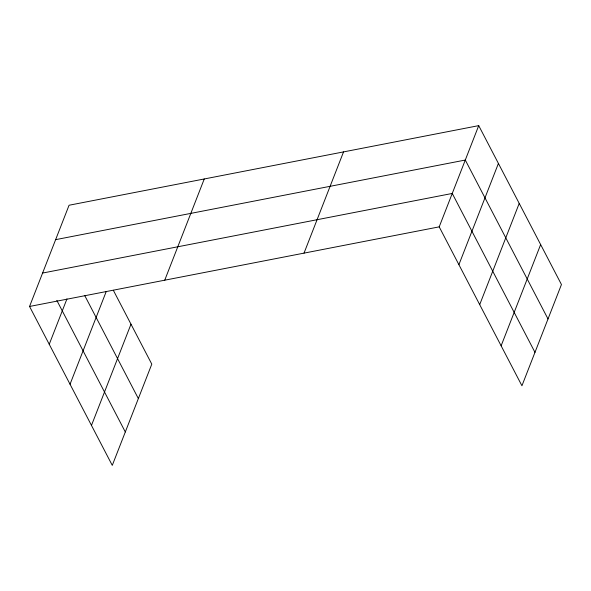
<?xml version="1.0" encoding="UTF-8"?>
<svg xmlns="http://www.w3.org/2000/svg" width="591" height="591" viewBox="0 0 591 591"><rect width="100%" height="100%" fill="white"/><g stroke="black" fill="none" stroke-linecap="round" stroke-linejoin="round"><path stroke-width="0.89" d="M113.339 290.284L151.791 364.145L112.275 465.368L29.55 306.463L69.066 205.24L478.725 125.632L561.45 284.537L521.934 385.76L439.209 226.855L478.725 125.632M49.238 344.28L66.96 298.883M70.041 384.239L106.277 291.407M91.472 425.409L130.988 324.186M164.741 280.186L204.257 178.97M304.025 253.125L343.541 151.902M458.897 264.672L498.412 163.448M479.7 304.631L519.216 203.407M501.131 345.801L540.647 244.578M55.635 239.658L465.294 160.043L548.012 318.955M42.589 273.057L452.248 193.449L534.973 352.354M29.55 306.463L439.209 226.855M84.661 295.411L138.353 398.563M56.832 300.413L125.314 431.969"/></g></svg>
